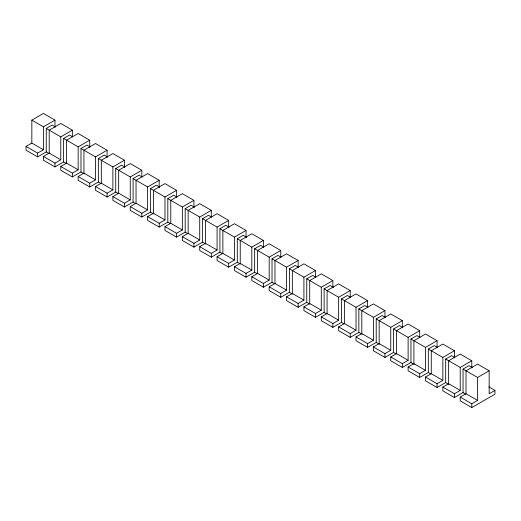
<?xml version="1.0" encoding="UTF-8"?>
<svg xmlns="http://www.w3.org/2000/svg" width="521" height="521" viewBox="0 0 521 521"><rect width="100%" height="100%" fill="white"/><g stroke="black" fill="none" stroke-linecap="round" stroke-linejoin="round"><path stroke-width="0.78" d="M31.84 120.13L43.419 126.811L43.419 149.761L31.84 143.073L31.84 120.13L43.419 113.441L54.992 120.13L54.992 127.248M43.419 126.811L54.992 120.13M31.84 143.073L26.05 146.421L26.05 150.211L37.629 156.893L46.252 151.911L46.252 128.453L52.159 125.04L55.376 126.896M46.252 128.453L60.781 136.841L72.36 130.152L72.36 136.482M26.05 146.421L37.629 153.102L43.419 149.761M60.781 136.841L60.781 159.784L49.208 153.102L43.419 156.443L43.419 160.234L54.992 166.922L63.621 161.94L63.621 138.475L69.527 135.069L72.738 136.925M63.621 138.475L78.15 146.863L89.729 140.182L89.729 147.306M43.419 156.443L54.992 163.132L60.781 159.784M78.15 146.863L78.15 169.813L66.571 163.132L60.781 166.473L60.781 170.263L72.36 176.945L80.989 171.963L80.989 148.505L86.89 145.092L90.107 146.948M80.989 148.505L95.519 156.893L107.092 150.211L107.092 157.329M60.781 166.473L72.36 173.154L78.15 169.813M95.519 156.893L95.519 179.843L83.94 173.154L78.15 176.495L78.15 180.286L89.729 186.974L98.352 181.992L98.352 158.527L104.259 155.121L107.476 156.977M98.352 158.527L112.881 166.922L124.46 160.234L124.46 167.358M78.15 176.495L89.729 183.184L95.519 179.843M112.881 166.922L112.881 189.865L101.308 183.184L95.519 186.525L95.519 190.315L107.092 196.997L115.721 192.021L115.721 168.557L121.627 165.15L124.838 167.007M115.721 168.557L130.25 176.945L141.829 170.263L141.829 176.593M95.519 186.525L107.092 193.206L112.881 189.865M130.25 176.945L130.25 199.895L118.671 193.206L112.881 196.554L112.881 200.344L124.46 207.026L133.089 202.044L133.089 178.586L138.99 175.173L142.207 177.029M133.089 178.586L147.619 186.974L159.192 180.286L159.192 187.41M112.881 196.554L124.46 203.236L130.25 199.895M147.619 186.974L147.619 209.917L136.04 203.236L130.25 206.576L130.25 210.367L141.829 217.049L150.452 212.073L150.452 188.609L156.359 185.202L159.576 187.059M150.452 188.609L164.981 196.997L176.56 190.315L176.56 197.433M130.25 206.576L141.829 213.265L147.619 209.917M164.981 196.997L164.981 219.947L153.408 213.265L147.619 216.606L147.619 220.396L159.192 227.078L167.821 222.096L167.821 198.638L173.727 195.225L176.938 197.081M167.821 198.638L182.35 207.026L193.929 200.338L193.929 207.462M147.619 216.606L159.192 223.288L164.981 219.947M182.35 207.026L182.35 229.976L170.771 223.288L164.981 226.628L164.981 230.419L176.56 237.107L185.189 232.125L185.189 208.66L191.09 205.254L194.307 207.111M185.189 208.66L199.719 217.049L211.292 210.367L211.292 216.697M164.981 226.628L176.56 233.317L182.35 229.976M199.719 217.049L199.719 239.999L188.14 233.317L182.35 236.658L182.35 240.448L193.929 247.13L202.552 242.154L202.552 218.69L208.459 215.277L211.676 217.14M202.552 218.69L217.081 227.078L228.66 220.396L228.66 226.726M182.35 236.658L193.929 243.34L199.719 239.999M217.081 227.078L217.081 250.028L205.508 243.34L199.719 246.687L199.719 250.471L211.292 257.159L219.921 252.177L219.921 228.712L225.827 225.306L229.038 227.163M219.921 228.712L234.45 237.107L246.029 230.419L246.029 237.543M199.719 246.687L211.292 253.369L217.081 250.028M234.45 237.107L234.45 260.051L222.871 253.369L217.081 256.71L217.081 260.5L228.66 267.182L237.289 262.206L237.289 238.742L243.19 235.336L246.407 237.192M237.289 238.742L251.819 247.13L263.392 240.448L263.392 247.566M217.081 256.71L228.66 263.398L234.45 260.051M251.819 247.13L251.819 270.08L240.24 263.398L234.45 266.739L234.45 270.529L246.029 277.211L254.652 272.229L254.652 248.771L260.559 245.358L263.776 247.215M254.652 248.771L269.181 257.159L280.76 250.471L280.76 256.801M234.45 266.739L246.029 273.421L251.819 270.08M269.181 257.159L269.181 280.103L257.608 273.421L251.819 276.762L251.819 280.552L263.392 287.24L272.021 282.258L272.021 258.794L277.927 255.388L281.138 257.244M272.021 258.794L286.55 267.182L298.129 260.5L298.129 267.625M251.819 276.762L263.392 283.45L269.181 280.103M286.55 267.182L286.55 290.132L274.971 283.45L269.181 286.791L269.181 290.581L280.76 297.263L289.389 292.288L289.389 268.823L295.29 265.41L298.507 267.266M289.389 268.823L303.919 277.211L315.492 270.529L315.492 277.647M269.181 286.791L280.76 293.473L286.55 290.132M303.919 277.211L303.919 300.161L292.34 293.473L286.55 296.814L286.55 300.604L298.129 307.292L306.752 302.31L306.752 278.846L312.659 275.44L315.876 277.296M306.752 278.846L321.281 287.24L332.86 280.552L332.86 287.677M286.55 296.814L298.129 303.502L303.919 300.161M321.281 287.24L321.281 310.184L309.708 303.502L303.919 306.843L303.919 310.633L315.492 317.315L324.121 312.339L324.121 288.875L330.027 285.469L333.238 287.325M324.121 288.875L338.65 297.263L350.229 290.581L350.229 296.911M303.919 306.843L315.492 313.525L321.281 310.184M338.65 297.263L338.65 320.213L327.071 313.525L321.281 316.872L321.281 320.662L332.86 327.344L341.489 322.362L341.489 298.904L347.39 295.492L350.607 297.348M341.489 298.904L356.019 307.292L367.592 300.604L367.592 307.729M321.281 316.872L332.86 323.554L338.65 320.213M356.019 307.292L356.019 330.236L344.44 323.554L338.65 326.895L338.65 330.685L350.229 337.374L358.852 332.391L358.852 308.927L364.759 305.521L367.976 307.377M358.852 308.927L373.381 317.315L384.96 310.633L384.96 317.751M338.65 326.895L350.229 333.583L356.019 330.236M373.381 317.315L373.381 340.265L361.808 333.583L356.019 336.924L356.019 340.714L367.592 347.396L376.221 342.414L376.221 318.956L382.127 315.544L385.338 317.4M376.221 318.956L390.75 327.344L402.329 320.656L402.329 327.781M356.019 336.924L367.592 343.606L373.381 340.265M390.75 327.344L390.75 350.294L379.171 343.606L373.381 346.947L373.381 350.737L384.96 357.426L393.589 352.443L393.589 328.979L399.49 325.573L402.707 327.429M393.589 328.979L408.119 337.367L419.692 330.685L419.692 337.015M373.381 346.947L384.96 353.635L390.75 350.294M408.119 337.367L408.119 360.317L396.54 353.635L390.75 356.976L390.75 360.766L402.329 367.448L410.952 362.473L410.952 339.008L416.859 335.596L420.076 337.458M410.952 339.008L425.481 347.396L437.06 340.714L437.06 347.045M390.75 356.976L402.329 363.658L408.119 360.317M425.481 347.396L425.481 370.346L413.908 363.658L408.119 367.005L408.119 370.789L419.692 377.478L428.321 372.495L428.321 349.037L434.227 345.625L437.438 347.481M428.321 349.037L442.85 357.426L454.429 350.737L454.429 357.862M408.119 367.005L419.692 373.687L425.481 370.346M442.85 357.426L442.85 380.369L431.271 373.687L425.481 377.028L425.481 380.818L437.06 387.5L445.689 382.525L445.689 359.06L451.59 355.654L454.807 357.51M445.689 359.06L460.219 367.448L471.792 360.766L471.792 367.885M425.481 377.028L437.06 383.717L442.85 380.369M460.219 367.448L460.219 390.398L448.64 383.717L442.85 387.057L442.85 390.848L454.429 397.53L463.052 392.547L463.052 369.089L468.959 365.677L472.176 367.533M477.581 377.478L489.16 370.789L489.16 393.739L494.95 390.398L494.95 394.189L471.792 407.559L460.219 400.87L460.219 397.08L466.008 393.739L477.581 400.428L477.581 377.478L463.052 369.089M442.85 387.057L454.429 393.739L460.219 390.398M460.219 397.08L471.792 403.768L477.581 400.428M72.36 130.152L60.781 123.47L49.208 130.152L49.208 153.102M89.729 140.182L78.15 133.5L66.571 140.182L66.571 163.132M107.092 150.211L95.519 143.522L83.94 150.211L83.94 173.154M124.46 160.234L112.881 153.552L101.308 160.234L101.308 183.184M141.829 170.263L130.25 163.574L118.671 170.263L118.671 193.206M159.192 180.286L147.619 173.604L136.04 180.286L136.04 203.236M176.56 190.315L164.981 183.626L153.408 190.315L153.408 213.265M193.929 200.338L182.35 193.656L170.771 200.338L170.771 223.288M211.292 210.367L199.719 203.685L188.14 210.367L188.14 233.317M228.66 220.396L217.081 213.708L205.508 220.396L205.508 243.34M246.029 230.419L234.45 223.737L222.871 230.419L222.871 253.369M263.392 240.448L251.819 233.76L240.24 240.448L240.24 263.398M280.76 250.471L269.181 243.789L257.608 250.471L257.608 273.421M298.129 260.5L286.55 253.818L274.971 260.5L274.971 283.45M315.492 270.529L303.919 263.841L292.34 270.529L292.34 293.473M332.86 280.552L321.281 273.87L309.708 280.552L309.708 303.502M350.229 290.581L338.65 283.893L327.071 290.581L327.071 313.525M367.592 300.604L356.019 293.922L344.44 300.604L344.44 323.554M384.96 310.633L373.381 303.951L361.808 310.633L361.808 333.583M402.329 320.656L390.75 313.974L379.171 320.656L379.171 343.606M419.692 330.685L408.119 324.003L396.54 330.685L396.54 353.635M437.06 340.714L425.481 334.026L413.908 340.714L413.908 363.658M454.429 350.737L442.85 344.055L431.271 350.737L431.271 373.687M471.792 360.766L460.219 354.078L448.64 360.766L448.64 383.717M489.16 370.789L477.581 364.107L466.008 370.789L466.008 393.739M488.822 386.862L494.95 390.398M46.252 151.911L48.824 153.395M63.621 161.94L66.193 163.425M80.989 171.963L84.2 173.825M98.352 181.992L100.924 183.477M115.721 192.021L118.293 193.506M133.089 202.044L135.662 203.529M150.452 212.073L153.669 213.929M167.821 222.096L170.393 223.587M185.189 232.125L187.762 233.61M202.552 242.154L205.769 244.01M219.921 252.177L222.493 253.662M237.289 262.206L240.5 264.062M254.652 272.229L257.224 273.714M272.021 282.258L274.593 283.743M289.389 292.288L292.6 294.144M306.752 302.31L309.969 304.166M324.121 312.339L326.693 313.824M341.489 322.362L344.062 323.847M358.852 332.391L362.069 334.248M376.221 342.414L379.438 344.277M393.589 352.443L396.162 353.928M410.952 362.473L414.169 364.329M428.321 372.495L430.893 373.98M445.689 382.525L448.9 384.381M463.052 392.547L465.624 394.032M471.792 403.768L471.792 407.559M454.429 393.739L454.429 397.53M437.06 383.717L437.06 387.5M419.692 373.687L419.692 377.478M402.329 363.658L402.329 367.448M384.96 353.635L384.96 357.426M367.592 343.606L367.592 347.396M350.229 333.583L350.229 337.374M332.86 323.554L332.86 327.344M315.492 313.525L315.492 317.315M298.129 303.502L298.129 307.292M280.76 293.473L280.76 297.263M263.392 283.45L263.392 287.24M246.029 273.421L246.029 277.211M228.66 263.398L228.66 267.182M211.292 253.369L211.292 257.159M193.929 243.34L193.929 247.13M176.56 233.317L176.56 237.107M159.192 223.288L159.192 227.078M141.829 213.265L141.829 217.049M124.46 203.236L124.46 207.026M107.092 193.206L107.092 196.997M89.729 183.184L89.729 186.974M72.36 173.154L72.36 176.945M54.992 163.132L54.992 166.922M37.629 153.102L37.629 156.893"/></g></svg>
